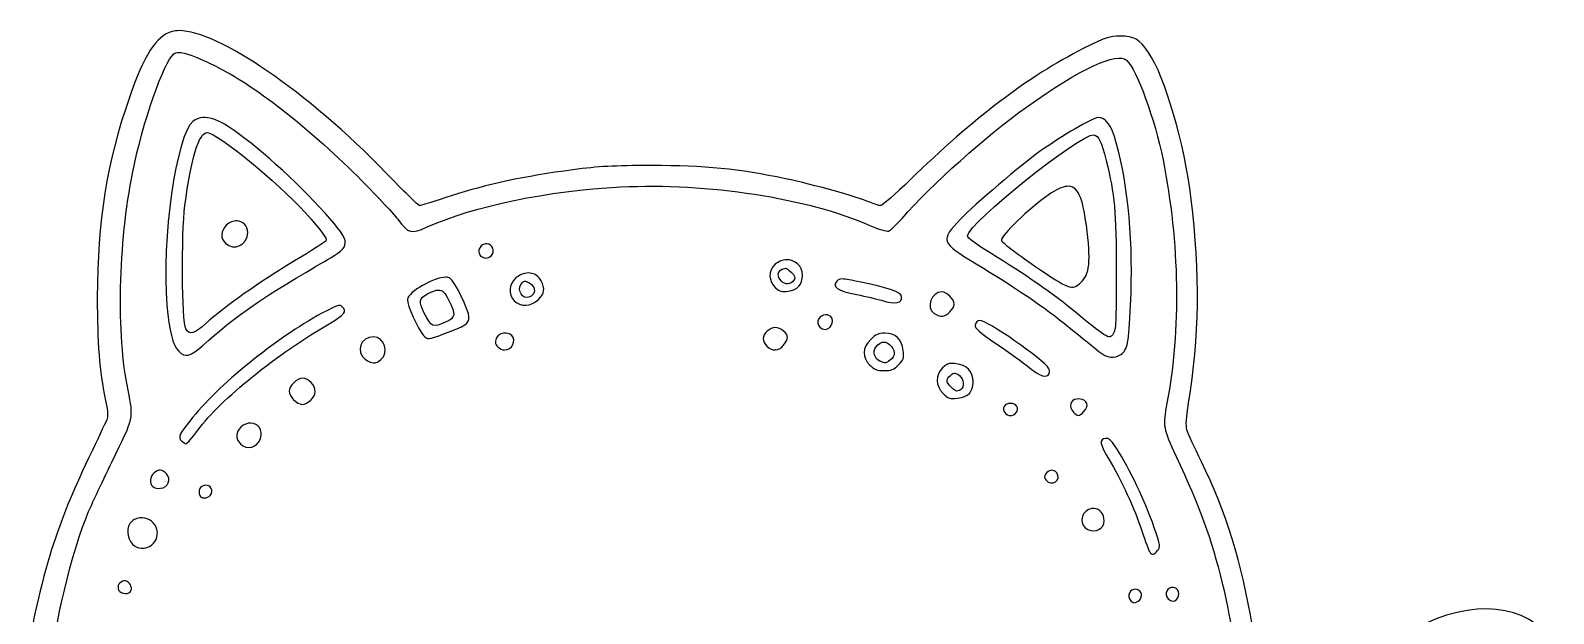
# Model space of a CAD drawing. Header units: millimetres. Extents: x -296 to 1, y -245 to 310.
# Drawn here: x -214.6 to 0.4, y -89.6 to -7.3 of the extents above; entities that cross this region are included whole.
import ezdxf

# ---------------------------------------------------------------- set-up
doc = ezdxf.new("R2010")
doc.units = ezdxf.units.MM
doc.layers.add('Layer_2', color=7, linetype='CONTINUOUS')

msp = doc.modelspace()

# ---------------------------------------------------------------- linework, layer by layer
at = {"layer": 'Layer_2', "color": 7}
for points in [[(-193.64771, -7.287237)], [(-193.72375, -10.359401)], [(-190.29963, -19.551088)], [(-63.93319, -19.554188)], [(-189.69037, -21.682224)], [(-64.49956, -21.990215)], [(-68.28951, -29.261606)], [(-185.5035, -34.13521)], [(-150.21832, -37.355684)], [(-108.18729, -40.839194)], [(-107.8834, -39.629449)], [(-155.98231, -42.092864)], [(-144.73235, -42.661305)], [(-144.07399, -41.503236)], [(-99.96092, -42.339361)], [(-157.05821, -43.895338)], [(-85.9318, -44.160438)], [(-171.02222, -46.0766)], [(-109.4606, -49.187522)], [(-102.32305, -47.406747)], [(-80.60291, -48.183448)], [(-166.19615, -50.510471)], [(-147.47688, -49.986472)], [(-94.10133, -51.237042)], [(-94.02382, -49.981272)], [(-84.58517, -54.248233)], [(-84.22854, -55.647109)], [(-176.19399, -56.331272)], [(-76.25539, -59.903147)], [(-66.43222, -59.281444)], [(-183.52688, -62.684372)], [(-62.66036, -64.840846)], [(-196.30905, -69.32066)], [(-70.52652, -69.3465)], [(-189.98075, -71.463667)], [(-64.43598, -74.738419)], [(-198.80553, -76.059268)], [(-201.45033, -84.952299)], [(-53.27178, -85.878307)], [(-58.56342, -86.142881)]]:
    msp.add_lwpolyline(points, close=True, dxfattribs=at)
for points in [[(-194.63266, -7.410743), (-196.87103, -8.028785), (-198.58157, -10.68327), (-200.71394, -16.847893)], [(-193.64771, -7.287237), (-194.00964, -7.289037), (-194.33875, -7.329587), (-194.63266, -7.410743)], [(-164.45684, -27.338209), (-175.44276, -15.954602), (-188.21878, -7.259724), (-193.64771, -7.287237)], [(-60.77841, -8.049981), (-62.31884, -8.054381), (-62.75173, -8.201654), (-65.98378, -9.824033)], [(-56.77504, -10.360434), (-58.05257, -8.478291), (-58.8047, -8.044381), (-60.77841, -8.049981)], [(-200.19209, -27.227105), (-198.78798, -20.233961), (-195.83934, -11.759692), (-194.39245, -10.558872)], [(-194.39245, -10.558872), (-194.23621, -10.429204), (-194.01829, -10.360925), (-193.72375, -10.359401)], [(-193.72371, -10.359401), (-192.84011, -10.354801), (-191.26364, -10.947815), (-188.57106, -12.26161)], [(-65.98378, -9.824033), (-73.60147, -13.647855), (-81.57925, -19.691187), (-90.43551, -28.3459)], [(-74.00647, -18.064357), (-66.30264, -12.617507), (-61.22021, -10.245825), (-59.86987, -11.46786)], [(-50.73716, -31.063563), (-51.67778, -23.244256), (-54.42584, -13.821421), (-56.77504, -10.360434)], [(-188.57106, -12.26161), (-183.12145, -14.920643), (-175.714, -20.66843), (-168.43172, -27.888563)], [(-59.86987, -11.46786), (-58.44171, -12.760334), (-55.84795, -19.841175), (-54.72703, -25.507313)], [(-200.71394, -16.847893), (-203.84597, -25.902492), (-205.16136, -34.150434), (-205.19636, -44.954188)], [(-91.56871, -33.778126), (-87.52706, -29.127216), (-79.5179, -21.961102), (-74.00647, -18.064357)], [(-191.68973, -20.086455), (-194.04829, -21.941701), (-196.15791, -36.857102), (-195.35669, -46.014589)], [(-190.29963, -19.551088), (-190.82193, -19.591888), (-191.28747, -19.770043), (-191.68973, -20.086455)], [(-187.25124, -20.489532), (-188.4016, -19.796823), (-189.42914, -19.483082), (-190.29963, -19.551088)], [(-173.81175, -32.194244), (-177.97654, -27.665029), (-183.89332, -22.511563), (-187.25124, -20.489532)], [(-63.93319, -19.554188), (-64.5801, -19.554188), (-69.12404, -22.203633), (-72.0221, -24.270179)], [(-61.31784, -23.126063), (-62.02389, -20.584611), (-62.7784, -19.554188), (-63.93319, -19.554188)], [(-192.82919, -31.989605), (-191.96807, -25.315516), (-190.85507, -21.660204), (-189.69037, -21.682224)], [(-189.69037, -21.682224), (-188.25763, -21.709314), (-179.7627, -28.629932), (-175.86537, -32.945102)], [(-82.34085, -36.246193), (-82.34085, -34.556981), (-66.29137, -21.732742), (-64.49956, -21.990215)], [(-64.49956, -21.990215), (-63.82007, -22.087855), (-63.42723, -22.903841), (-62.75135, -25.619451)], [(-59.29626, -46.012522), (-58.89796, -37.372945), (-59.61499, -29.25555), (-61.31784, -23.126063)], [(-72.0221, -24.270179), (-74.81589, -26.262381), (-81.26492, -31.756865), (-83.33304, -33.907317)], [(-62.75135, -25.619451), (-61.54383, -30.47115), (-61.33086, -32.791084), (-61.31836, -41.250022)], [(-54.72703, -25.507313), (-52.39282, -37.30647), (-52.19183, -49.557119), (-54.16324, -59.860772)], [(-200.85355, -58.051063), (-202.49498, -50.231086), (-202.2178, -37.316038), (-200.19209, -27.227105)], [(-168.43172, -27.888563), (-166.08335, -30.216895), (-163.54105, -32.925569), (-162.78245, -33.907834)], [(-159.70209, -31.989605), (-159.8482, -31.989605), (-161.98777, -29.896635), (-164.45684, -27.338209)], [(-138.03571, -26.925831), (-144.84918, -27.826561), (-150.27225, -28.983483), (-155.08635, -30.562819)], [(-126.92321, -26.327418), (-132.2531, -26.330518), (-134.41138, -26.4467), (-138.03571, -26.925831)], [(-108.0055, -28.190354), (-114.64639, -26.7928), (-119.41858, -26.323018), (-126.92321, -26.327418)], [(-158.64007, -35.000791), (-151.92271, -32.004004), (-141.6585, -29.884532), (-131.28876, -29.35359)], [(-131.28876, -29.35359), (-119.03709, -28.726293), (-104.92376, -30.903854), (-96.1028, -34.782199)], [(-96.14369, -31.498679), (-97.92408, -30.735659), (-104.10988, -29.010173), (-108.0055, -28.190354)], [(-90.43551, -28.3459), (-92.48644, -30.350146), (-94.35203, -31.989605), (-94.581, -31.989605)], [(-68.28951, -29.261606), (-68.98241, -29.323516), (-69.84612, -29.755468), (-70.94206, -30.509592)], [(-65.55014, -34.73414), (-66.06851, -30.779803), (-66.76513, -29.125414), (-68.28951, -29.261606)], [(-192.71189, -49.385959), (-193.26272, -48.37004), (-193.34608, -35.995802), (-192.82919, -31.989605)], [(-172.16689, -39.297169), (-169.23656, -37.567532), (-169.36011, -37.035416), (-173.81175, -32.194244)], [(-155.08635, -30.562819), (-157.47899, -31.347755), (-159.55598, -31.989605), (-159.70209, -31.989605)], [(-94.581, -31.989605), (-94.80996, -31.989605), (-95.51316, -31.768902), (-96.14369, -31.498679)], [(-70.94206, -30.509592), (-73.58474, -32.328026), (-77.66225, -36.254468), (-77.54372, -36.866827)], [(-51.11492, -59.871107), (-49.58789, -50.583207), (-49.47004, -41.596996), (-50.73716, -31.063563)], [(-185.5035, -34.13521), (-186.00541, -34.11528), (-186.54721, -34.307138), (-186.99592, -34.755844)], [(-183.94081, -35.79144), (-183.94081, -34.790099), (-184.66699, -34.168431), (-185.5035, -34.13521)], [(-175.86537, -32.945102), (-173.37295, -35.704729), (-172.71326, -36.616746), (-172.94255, -36.987749)], [(-162.78245, -33.907834), (-161.19231, -35.966811), (-160.94974, -36.031194), (-158.64007, -35.000791)], [(-93.47712, -35.569231), (-93.20995, -35.484441), (-92.35106, -34.678409), (-91.56871, -33.778126)], [(-83.33304, -33.907317), (-86.21754, -36.906676), (-86.11639, -37.190916), (-81.08924, -40.206674)], [(-186.99592, -34.755844), (-187.78253, -35.54245), (-187.83091, -36.566175), (-187.11581, -37.281272)], [(-187.11581, -37.281272), (-185.93026, -38.466821), (-183.94081, -37.533394), (-183.94081, -35.79144)], [(-96.1028, -34.782199), (-94.88602, -35.317187), (-93.75326, -35.656871), (-93.47712, -35.569231)], [(-78.96741, -38.75715), (-81.191, -37.402734), (-82.34085, -36.547021), (-82.34085, -36.246193)], [(-66.36353, -42.882997), (-65.07043, -41.737789), (-64.88094, -39.83905), (-65.55014, -34.73414)], [(-172.94255, -36.987749), (-173.03045, -37.130039), (-175.00596, -38.383582), (-177.33195, -39.773626)], [(-150.57695, -37.405296), (-151.24059, -37.615928), (-151.54276, -38.50717), (-151.12214, -39.013983)], [(-150.21832, -37.355686), (-150.33225, -37.350486), (-150.45224, -37.365716), (-150.57695, -37.405296)], [(-149.5982, -39.080643), (-148.94506, -38.427502), (-149.42083, -37.392137), (-150.21832, -37.355684)], [(-77.54372, -36.866827), (-77.48482, -37.171195), (-75.61446, -38.615509), (-72.81998, -40.514149)], [(-177.33195, -39.773626), (-181.98357, -42.553507), (-187.46724, -46.421975), (-189.82576, -48.587041)], [(-177.06168, -42.188982), (-175.38819, -41.199701), (-173.18553, -39.898432), (-172.16689, -39.297169)], [(-151.12214, -39.013983), (-150.73494, -39.480533), (-150.02896, -39.511405), (-149.5982, -39.080643)], [(-109.47248, -40.267136), (-110.47734, -41.131518), (-110.46169, -42.70544), (-109.43938, -43.584763)], [(-107.88343, -39.629449), (-108.42127, -39.644059), (-108.98109, -39.844451), (-109.47248, -40.267136)], [(-108.50148, -40.967868), (-108.38237, -40.904118), (-108.28138, -40.860313), (-108.18729, -40.839194)], [(-108.18729, -40.839194), (-107.90502, -40.775834), (-107.68719, -40.919164), (-107.24781, -41.358542)], [(-105.62411, -41.833448), (-105.62411, -40.463559), (-106.70017, -39.597299), (-107.8834, -39.629449)], [(-81.08924, -40.206674), (-75.68889, -43.446313), (-71.47696, -46.322675), (-67.96963, -49.166334)], [(-66.86841, -47.202113), (-70.26862, -44.408346), (-74.23599, -41.639114), (-78.96741, -38.75715)], [(-72.81998, -40.514149), (-67.92085, -43.842758), (-67.58586, -43.965536), (-66.36353, -42.882997)], [(-190.23504, -51.670574), (-186.10158, -47.979125), (-182.62883, -45.479991), (-177.06168, -42.188982)], [(-155.98231, -42.092864), (-157.62872, -42.107794), (-161.26478, -44.087758), (-161.39955, -45.249261)], [(-155.4149, -42.214821), (-155.5529, -42.128631), (-155.74711, -42.090731), (-155.98231, -42.092864)], [(-152.71997, -47.712159), (-152.71997, -46.746638), (-154.73284, -42.640812), (-155.4149, -42.214821)], [(-146.08524, -42.199834), (-147.10354, -43.05668), (-147.20815, -44.458997), (-146.32398, -45.400156)], [(-144.07399, -41.503236), (-144.71964, -41.432116), (-145.44208, -41.658652), (-146.08524, -42.199834)], [(-144.51789, -44.954188), (-145.50241, -44.954188), (-145.96226, -43.487546), (-145.1809, -42.839072)], [(-145.1809, -42.839072), (-145.02152, -42.7068), (-144.89032, -42.645483), (-144.73235, -42.661305)], [(-144.73235, -42.661305), (-144.57437, -42.677125), (-144.38962, -42.770028), (-144.12257, -42.945008)], [(-144.12257, -42.945008), (-143.41036, -43.411664), (-143.26495, -44.124476), (-143.77737, -44.636895)], [(-142.5237, -42.592058), (-142.8593, -41.943065), (-143.42834, -41.574353), (-144.07399, -41.503236)], [(-142.91024, -45.239442), (-142.04833, -44.377539), (-141.94958, -43.70228), (-142.5237, -42.592058)], [(-108.61569, -42.630299), (-109.22281, -41.959439), (-109.1794, -41.330681), (-108.50148, -40.967868)], [(-106.84526, -42.509893), (-107.25135, -43.157748), (-108.08686, -43.214652), (-108.61569, -42.630299)], [(-107.62967, -44.073622), (-106.31564, -43.897375), (-105.62411, -43.12504), (-105.62411, -41.833448)], [(-107.24781, -41.358542), (-106.69228, -41.914081), (-106.61348, -42.14012), (-106.84526, -42.509893)], [(-100.77327, -42.635983), (-101.55471, -43.417419), (-100.67324, -44.017353), (-97.9781, -44.538193)], [(-99.96092, -42.339361), (-100.40624, -42.320071), (-100.56146, -42.424171), (-100.77327, -42.635983)], [(-97.40811, -42.781711), (-98.78026, -42.501269), (-99.51561, -42.358653), (-99.96092, -42.339361)], [(-91.64257, -44.790374), (-91.758, -44.174597), (-93.41214, -43.598405), (-97.40811, -42.781711)], [(-61.31836, -41.250022), (-61.30936, -47.356683), (-61.38916, -49.464633), (-61.6465, -49.915126)], [(-205.19636, -44.954188), (-205.21666, -51.21712), (-204.87741, -55.507566), (-204.06671, -59.236004)], [(-159.03793, -47.147853), (-159.85695, -45.522127), (-159.77345, -45.054019), (-158.55166, -44.430706)], [(-158.55166, -44.430706), (-157.90266, -44.099612), (-157.43368, -43.912219), (-157.05821, -43.895338)], [(-157.05821, -43.895338), (-156.43243, -43.867208), (-156.06561, -44.312879), (-155.55339, -45.357264)], [(-143.77737, -44.636895), (-143.95199, -44.81152), (-144.28506, -44.954188), (-144.51789, -44.954188)], [(-109.43938, -43.584763), (-108.8381, -44.101971), (-108.50741, -44.191351), (-107.62967, -44.073622)], [(-97.9781, -44.538193), (-96.69086, -44.786954), (-95.11607, -45.152915), (-94.47908, -45.35158)], [(-94.47908, -45.35158), (-92.50936, -45.965897), (-91.46112, -45.758425), (-91.64257, -44.790374)], [(-85.9318, -44.160438), (-87.43493, -44.160438), (-88.23985, -46.350834), (-87.0444, -47.18816)], [(-84.19289, -45.88023), (-84.19289, -45.242743), (-85.28719, -44.160438), (-85.9318, -44.160438)], [(-195.35669, -46.014589), (-195.0284, -49.766731), (-194.55876, -51.613776), (-193.70098, -52.526853)], [(-172.90324, -46.869834), (-179.15446, -50.102131), (-187.67907, -56.891374), (-191.68607, -61.82861)], [(-171.02222, -46.0766), (-171.32915, -46.0788), (-171.81901, -46.309218), (-172.90324, -46.869834)], [(-172.2423, -48.523479), (-170.30136, -47.40669), (-169.94547, -46.930104), (-170.57832, -46.297259)], [(-170.57832, -46.297259), (-170.7197, -46.155874), (-170.83806, -46.075306), (-171.02222, -46.0766)], [(-161.39955, -45.249261), (-161.48245, -45.964069), (-159.94578, -49.424999), (-159.15989, -50.293397)], [(-155.96112, -48.401006), (-157.82511, -49.247103), (-158.02034, -49.167775), (-159.03793, -47.147853)], [(-155.55339, -45.357264), (-154.55538, -47.392175), (-154.60812, -47.786859), (-155.96112, -48.401006)], [(-146.32398, -45.400156), (-145.46258, -46.317071), (-143.91519, -46.244394), (-142.91024, -45.239442)], [(-87.0444, -47.18816), (-86.72098, -47.414691), (-86.19376, -47.600022), (-85.87289, -47.600022)], [(-85.87289, -47.600022), (-85.28436, -47.600022), (-84.19289, -46.482662), (-84.19289, -45.88023)], [(-61.6465, -49.915126), (-62.24394, -50.961076), (-62.37809, -50.891538), (-66.86841, -47.202113)], [(-60.68739, -52.997625), (-59.71731, -52.318152), (-59.54771, -51.466769), (-59.29626, -46.012522)], [(-189.82576, -48.587041), (-191.47802, -50.10377), (-192.21254, -50.30693), (-192.71189, -49.385959)], [(-191.00549, -63.667775), (-187.82839, -59.371676), (-179.71453, -52.822893), (-172.2423, -48.523479)], [(-156.38848, -50.140435), (-153.09706, -48.901543), (-152.71997, -48.652144), (-152.71997, -47.712159)], [(-109.4606, -49.187522), (-110.25509, -49.187522), (-111.18039, -50.041644), (-111.18039, -50.775022)], [(-107.74081, -50.607073), (-107.74081, -50.018892), (-108.748, -49.187522), (-109.4606, -49.187522)], [(-102.32305, -47.406752), (-103.25159, -47.411652), (-103.88708, -48.437915), (-103.19018, -49.134812)], [(-103.19018, -49.134812), (-103.01556, -49.309436), (-102.68197, -49.452105), (-102.44914, -49.452105)], [(-102.44914, -49.452105), (-101.40857, -49.452105), (-100.95232, -47.775347), (-101.91016, -47.471347)], [(-101.91016, -47.471347), (-102.05174, -47.426407), (-102.1904, -47.406057), (-102.32305, -47.406747)], [(-81.23287, -48.840773), (-81.30077, -49.317807), (-80.76415, -49.792221), (-78.19016, -51.531048)], [(-80.60293, -48.183448), (-80.93256, -48.230578), (-81.18317, -48.491978), (-81.23287, -48.840773)], [(-70.87534, -54.922055), (-71.57328, -53.709637), (-79.73072, -48.058738), (-80.60291, -48.183448)], [(-67.96963, -49.166334), (-66.25011, -50.560489), (-64.36551, -52.088016), (-63.78177, -52.560959)], [(-166.19615, -50.510471), (-168.01597, -50.510471), (-168.77687, -52.558682), (-167.36869, -53.666351)], [(-165.14092, -53.726811), (-163.93435, -52.749788), (-164.66902, -50.51047), (-166.19615, -50.510471)], [(-159.15989, -50.293397), (-158.59945, -50.912681), (-158.41183, -50.902021), (-156.38848, -50.140435)], [(-148.74192, -50.493418), (-149.11403, -51.18871), (-149.08789, -51.459521), (-148.60033, -51.947076)], [(-147.47688, -49.986472), (-147.99054, -49.949002), (-148.54791, -50.130903), (-148.74192, -50.493418)], [(-147.69289, -52.362555), (-146.65127, -52.362555), (-145.9874, -50.999503), (-146.68778, -50.299115)], [(-146.68778, -50.299115), (-146.87645, -50.110453), (-147.16869, -50.008954), (-147.47688, -49.986472)], [(-111.18039, -50.775022), (-111.18039, -51.066062), (-110.94227, -51.542313), (-110.65122, -51.833355)], [(-108.28909, -51.665406), (-107.98748, -51.28198), (-107.74081, -50.80573), (-107.74081, -50.607073)], [(-95.9932, -50.880958), (-97.19236, -52.080117), (-97.23816, -53.381514), (-96.11981, -54.499859)], [(-94.02382, -49.981272), (-94.88794, -49.981272), (-95.26673, -50.154485), (-95.9932, -50.880958)], [(-95.29092, -51.94811), (-94.8616, -51.430802), (-94.49379, -51.198846), (-94.10133, -51.237042)], [(-94.10133, -51.237042), (-93.86586, -51.259962), (-93.6213, -51.380282), (-93.34944, -51.594126)], [(-91.41002, -52.42505), (-91.59025, -50.826029), (-92.4936, -49.981272), (-94.02382, -49.981272)], [(-93.34944, -51.594126), (-92.49871, -52.263309), (-92.45333, -53.246422), (-93.24764, -53.802777)], [(-78.19016, -51.531048), (-76.47133, -52.692174), (-74.41096, -54.187602), (-73.61162, -54.854359)], [(-193.70098, -52.526853), (-192.79217, -53.494232), (-192.07967, -53.317953), (-190.23504, -51.670574)], [(-167.36869, -53.666351), (-166.50825, -54.343175), (-165.92179, -54.359121), (-165.14092, -53.726811)], [(-148.60033, -51.947076), (-148.37166, -52.175753), (-147.96314, -52.362555), (-147.69289, -52.362555)], [(-110.65122, -51.833355), (-109.91282, -52.571764), (-108.94809, -52.50319), (-108.28909, -51.665406)], [(-94.70233, -53.944887), (-95.42269, -53.655025), (-95.75951, -52.512727), (-95.29092, -51.94811)], [(-92.07716, -54.466786), (-91.34954, -53.739207), (-91.28438, -53.53973), (-91.41002, -52.42505)], [(-63.78177, -52.560959), (-62.60689, -53.512839), (-61.62181, -53.652116), (-60.68739, -52.997625)], [(-96.11981, -54.499859), (-95.48659, -55.133088), (-95.12293, -55.272938), (-94.11477, -55.272938)], [(-93.24764, -53.802777), (-93.91184, -54.268009), (-93.90152, -54.26712), (-94.70233, -53.944887)], [(-94.11477, -55.272938), (-93.09511, -55.272938), (-92.74492, -55.134546), (-92.07716, -54.466786)], [(-85.84964, -54.884881), (-86.89405, -55.929314), (-86.86063, -57.409077), (-85.76804, -58.501715)], [(-84.58512, -54.248228), (-85.1193, -54.250128), (-85.3758, -54.411042), (-85.84964, -54.884881)], [(-84.74427, -55.954583), (-84.54258, -55.772061), (-84.38743, -55.672054), (-84.22854, -55.647109)], [(-83.94024, -54.293703), (-84.1984, -54.264603), (-84.4071, -54.247613), (-84.58517, -54.248233)], [(-84.22855, -55.647109), (-84.06965, -55.622159), (-83.907, -55.672059), (-83.68905, -55.788702)], [(-81.54711, -56.846002), (-81.54711, -55.395157), (-82.41935, -54.465129), (-83.94024, -54.293703)], [(-83.68905, -55.788702), (-83.00523, -56.154671), (-82.7, -57.262779), (-83.13766, -57.79013)], [(-73.61162, -54.854359), (-72.15013, -56.07346), (-71.07205, -56.392333), (-70.80094, -55.685833)], [(-70.80094, -55.685833), (-70.72064, -55.476389), (-70.75404, -55.132801), (-70.87534, -54.922055)], [(-203.09941, -68.101096), (-200.01858, -61.881262), (-200.03475, -61.951935), (-200.85355, -58.051063)], [(-176.19399, -56.331272), (-176.96958, -56.331272), (-178.11997, -57.437622), (-178.11997, -58.183355)], [(-174.41581, -58.247434), (-174.41581, -57.368172), (-175.37812, -56.331272), (-176.19399, -56.331272)], [(-84.67607, -57.571022), (-85.3825, -56.819019), (-85.39427, -56.542815), (-84.74427, -55.954583)], [(-83.13766, -57.79013), (-83.59454, -58.340638), (-84.00859, -58.281522), (-84.67607, -57.571022)], [(-83.72785, -59.168857), (-82.21712, -58.998575), (-81.54711, -58.284902), (-81.54711, -56.846002)], [(-204.06671, -59.236004), (-203.78293, -60.541154), (-203.66428, -61.702852), (-203.78301, -62.014129)], [(-178.11997, -58.183355), (-178.11997, -58.487625), (-177.8281, -59.029195), (-177.47092, -59.386382)], [(-177.47092, -59.386382), (-177.11373, -59.743569), (-176.59399, -60.035438), (-176.31595, -60.035438)], [(-176.31595, -60.035438), (-175.49499, -60.035438), (-174.41581, -59.02013), (-174.41581, -58.247434)], [(-85.76804, -58.501715), (-85.04074, -59.229014), (-84.84055, -59.294274), (-83.72785, -59.168857)], [(-76.25539, -59.903147), (-77.06855, -59.903147), (-77.53181, -60.644665), (-77.06774, -61.203842)], [(-75.44355, -61.203842), (-74.97948, -60.644665), (-75.44255, -59.903147), (-76.25539, -59.903147)], [(-66.91281, -59.288679), (-67.82262, -59.393002), (-68.06371, -60.351866), (-67.37221, -61.115957)], [(-66.43222, -59.281479), (-66.57836, -59.267369), (-66.73891, -59.268779), (-66.91281, -59.288679)], [(-65.93664, -61.093737), (-65.0976, -60.254693), (-65.40922, -59.380179), (-66.43222, -59.281444)], [(-54.16324, -59.860772), (-54.78346, -63.102341), (-54.72351, -63.449037), (-52.86203, -67.406564)], [(-51.34643, -63.624883), (-51.51569, -63.011892), (-51.44623, -61.886108), (-51.11492, -59.871107)], [(-203.78301, -62.014129), (-203.89524, -62.308368), (-204.84538, -64.33492), (-205.89451, -66.51773)], [(-191.68607, -61.82861), (-193.63369, -64.228384), (-193.8396, -64.651529), (-193.3144, -65.176726)], [(-77.06774, -61.203842), (-76.87646, -61.434321), (-76.5108, -61.622938), (-76.25539, -61.622938)], [(-76.25539, -61.622938), (-75.99999, -61.622938), (-75.63484, -61.434321), (-75.44355, -61.203842)], [(-67.37221, -61.115957), (-66.79442, -61.754397), (-66.59386, -61.750958), (-65.93664, -61.093737)], [(-192.66379, -65.591688), (-192.53439, -65.591688), (-191.78806, -64.725967), (-191.00549, -63.667775)], [(-184.91594, -63.256947), (-185.66854, -63.963979), (-185.70152, -64.889302), (-184.99914, -65.591688)], [(-183.52688, -62.684372), (-183.98175, -62.672112), (-184.47688, -62.84447), (-184.91594, -63.256947)], [(-182.1466, -64.849615), (-181.72177, -63.63092), (-182.52616, -62.711342), (-183.52688, -62.684372)], [(-49.28505, -68.154839), (-50.2859, -66.144762), (-51.21347, -64.106438), (-51.34643, -63.624883)], [(-205.89451, -66.51773), (-208.58361, -72.112664), (-209.86385, -75.18716), (-211.4027, -79.746897)], [(-193.3144, -65.176726), (-193.08601, -65.405115), (-192.79319, -65.591688), (-192.66379, -65.591688)], [(-184.99914, -65.591688), (-184.05543, -66.535392), (-182.60249, -66.157385), (-182.1466, -64.849615)], [(-62.83089, -64.84653), (-63.76919, -64.980501), (-63.66369, -65.659269), (-62.3751, -67.781751)], [(-62.66036, -64.84083), (-62.71616, -64.83583), (-62.77245, -64.83813), (-62.83089, -64.84653)], [(-61.15502, -66.43403), (-61.91386, -65.26921), (-62.27002, -64.876153), (-62.66036, -64.840846)], [(-55.99875, -77.306751), (-57.12664, -74.02144), (-59.57323, -68.86212), (-61.15502, -66.43403)], [(-206.83148, -76.175022), (-206.29371, -74.792576), (-204.61427, -71.15943), (-203.09941, -68.101096)], [(-62.3751, -67.781751), (-60.65088, -70.621768), (-58.70991, -74.824155), (-57.70407, -77.894829)], [(-52.86203, -67.406564), (-49.53752, -74.474525), (-47.90972, -78.949451), (-46.35648, -85.291261)], [(-42.1072, -91.42835), (-43.57615, -82.454665), (-45.87343, -75.006646), (-49.28505, -68.154839)], [(-197.21545, -69.734071), (-197.77358, -70.239165), (-197.84826, -71.157983), (-197.36996, -71.63628)], [(-196.30905, -69.32066), (-196.59798, -69.30447), (-196.89364, -69.442842), (-197.21545, -69.734071)], [(-195.44295, -69.83329), (-195.73777, -69.507518), (-196.02011, -69.336846), (-196.30905, -69.32066)], [(-196.25013, -71.887428), (-195.17712, -71.781423), (-194.72377, -70.627968), (-195.44295, -69.83329)], [(-71.31719, -69.868948), (-71.51841, -70.188525), (-71.49902, -70.425064), (-71.24689, -70.728844)], [(-70.52654, -69.3465), (-70.8232, -69.37809), (-71.1199, -69.555639), (-71.31719, -69.868948)], [(-71.24689, -70.728844), (-70.44913, -71.690082), (-69.00046, -70.704814), (-69.73484, -69.700483)], [(-69.73484, -69.700483), (-69.93314, -69.429298), (-70.22987, -69.314911), (-70.52652, -69.3465)], [(-197.36996, -71.63628), (-197.18877, -71.817464), (-196.68478, -71.930368), (-196.25013, -71.887428)], [(-189.98075, -71.463683), (-190.69399, -71.546443), (-191.00339, -72.141321), (-190.71869, -72.883235)], [(-190.71869, -72.883235), (-190.52954, -73.376118), (-189.65335, -73.374696), (-189.24333, -72.880635)], [(-189.24333, -72.880635), (-188.71066, -72.238813), (-189.16343, -71.368827), (-189.98075, -71.463667)], [(-65.25503, -74.891381), (-66.43945, -75.431037), (-66.49573, -77.150815), (-65.34703, -77.699478)], [(-64.43596, -74.738419), (-64.69644, -74.716559), (-64.97496, -74.763769), (-65.25503, -74.891381)], [(-63.03038, -76.473713), (-63.03638, -75.489216), (-63.65454, -74.804009), (-64.43598, -74.738419)], [(-211.16093, -95.34491), (-211.98657, -94.57876), (-209.21241, -82.295706), (-206.83148, -76.175022)], [(-200.33206, -76.560013), (-201.12383, -77.276568), (-201.06912, -78.915268), (-200.22509, -79.759301)], [(-198.80553, -76.059268), (-199.34888, -76.017818), (-199.90191, -76.17074), (-200.33206, -76.560013)], [(-196.78188, -77.690693), (-197.02113, -76.737462), (-197.89996, -76.128345), (-198.80553, -76.059268)], [(-65.34703, -77.699478), (-64.24106, -78.227721), (-63.02438, -77.583634), (-63.03038, -76.473713)], [(-55.49232, -80.680189), (-55.03634, -80.176346), (-55.05405, -80.058466), (-55.99875, -77.306751)], [(-200.22509, -79.759301), (-198.74345, -81.240941), (-196.2646, -79.751701), (-196.78188, -77.690693)], [(-57.70407, -77.894829), (-57.2274, -79.350036), (-56.72686, -80.689491), (-56.59199, -80.871392)], [(-211.4027, -79.746897), (-212.71481, -83.634808), (-214.63247, -91.72359), (-214.63247, -93.36984)], [(-56.59199, -80.871392), (-56.25542, -81.325329), (-56.04276, -81.288426), (-55.49232, -80.680189)], [(-201.45033, -84.952266), (-202.0185, -85.029196), (-202.46666, -85.725685), (-202.18724, -86.247794)], [(-201.20125, -84.959499), (-201.28555, -84.942879), (-201.36917, -84.941269), (-201.45033, -84.952299)], [(-200.42714, -86.325824), (-200.22737, -85.805226), (-200.64424, -85.069314), (-201.20125, -84.959499)], [(-53.27178, -85.878307), (-54.08422, -85.77496), (-54.66887, -86.808204), (-53.97768, -87.49939)], [(-53.36893, -87.81669), (-52.48438, -87.81669), (-52.1332, -86.414061), (-52.91315, -85.996646)], [(-52.91315, -85.996646), (-53.03546, -85.931186), (-53.15572, -85.893071), (-53.27178, -85.878307)], [(-46.35648, -85.291261), (-45.27592, -89.70312), (-44.31333, -95.66555), (-44.57261, -96.34123)], [(-202.18724, -86.247794), (-201.85113, -86.875814), (-200.65849, -86.928723), (-200.42714, -86.325824)], [(-58.56345, -86.142891), (-59.37588, -86.039544), (-59.96054, -87.07279), (-59.26935, -87.76398)], [(-59.26935, -87.76398), (-58.88441, -88.14892), (-58.88448, -88.14873), (-58.24667, -87.80738)], [(-58.20427, -86.26122), (-58.32658, -86.19576), (-58.44736, -86.157644), (-58.56342, -86.142881)], [(-58.24667, -87.80738), (-57.60588, -87.46443), (-57.58182, -86.594361), (-58.20427, -86.26122)], [(-53.97768, -87.49939), (-53.80305, -87.67401), (-53.52901, -87.81669), (-53.36893, -87.81669)], [(0.41303, -94.46331), (-1.72524, -88.74825), (-9.66215, -87.218694), (-17.68044, -90.97619)]]:
    msp.add_open_spline(points, degree=3, dxfattribs=at)

doc.saveas('drawing.dxf')
